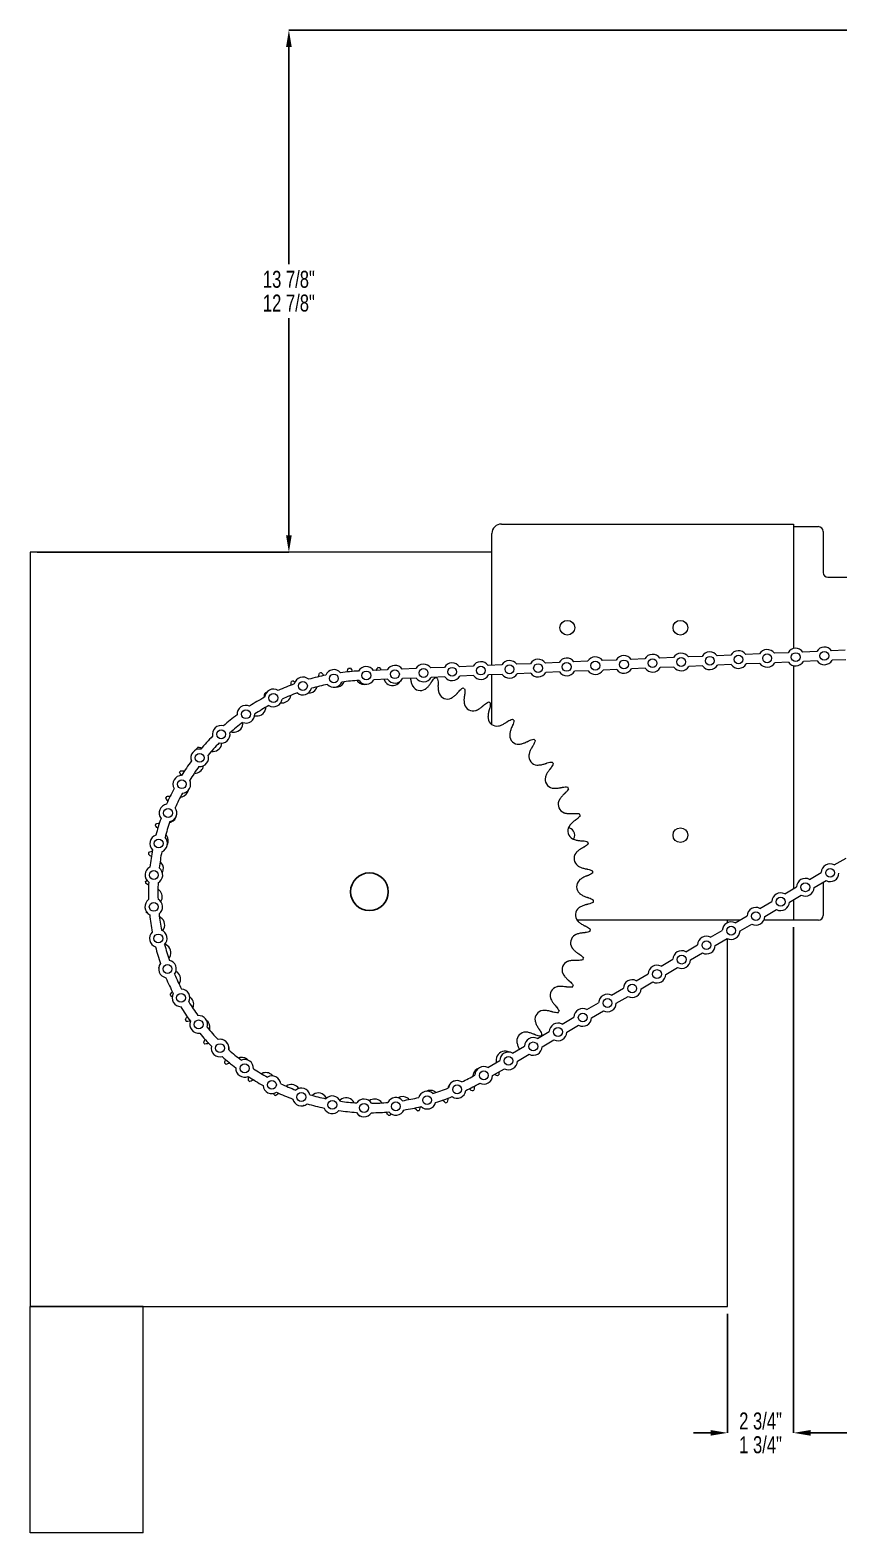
# Model space of a CAD drawing. Header units: inches. Extents: x 1.2 to 26.6, y 5.8 to 19.7.
# Drawn here: x 1.16 to 8.32, y 6.44 to 19.72 of the extents above; entities that cross this region are included whole.
import ezdxf

# ---------------------------------------------------------------- set-up
doc = ezdxf.new("R2010")
doc.units = ezdxf.units.IN
doc.header["$MEASUREMENT"] = 0
doc.header["$PDSIZE"] = -1
doc.layers.add('DIM', color=1, linetype='Continuous')
doc.styles.add('SLDTEXTSTYLE0', font='ARIAL.TTF', dxfattribs={"width": 0.7})
doc.dimstyles.new('SLDDIMSTYLE0', dxfattribs={"dimtxt": 0.15, "dimasz": 0.15, "dimexe": 0, "dimexo": 0.0625, "dimgap": 0.0375, "dimtad": 0, "dimtih": 1, "dimtoh": 1, "dimdec": 3, "dimlfac": 3, "dimrnd": 1e-09, "dimzin": 12, "dimdsep": 46, "dimtxsty": 'SLDTEXTSTYLE0', "dimsah": 1, "dimcen": 0.09, "dimadec": 0, "dimazin": 0, "dimtfac": 1, "dimtdec": 3, "dimtofl": 0, "dimtmove": 0, "dimatfit": 3, "dimfxl": 0, "dimtolj": 1, "dimtzin": 12, "dimarcsym": 0})
doc.dimstyles.new('SLDDIMSTYLE1', dxfattribs={"dimtxt": 0.15, "dimasz": 0.15, "dimexe": 0, "dimexo": 0.0625, "dimgap": 0.0375, "dimtad": 0, "dimtih": 1, "dimtoh": 1, "dimdec": 3, "dimlfac": 3, "dimrnd": 1e-09, "dimzin": 12, "dimdsep": 46, "dimtxsty": 'SLDTEXTSTYLE0', "dimsah": 1, "dimcen": 0.09, "dimadec": 0, "dimazin": 0, "dimlim": 1, "dimtm": 1, "dimtfac": 1, "dimtdec": 3, "dimtofl": 0, "dimtmove": 0, "dimatfit": 3, "dimfxl": 0, "dimtolj": 1, "dimtzin": 12, "dimarcsym": 0})
doc.dimstyles.new('SLDDIMSTYLE2', dxfattribs={"dimtxt": 0.15, "dimasz": 0.15, "dimexe": 0, "dimexo": 0.0625, "dimgap": 0.0375, "dimtad": 0, "dimtih": 1, "dimtoh": 1, "dimdec": 3, "dimlfac": 3, "dimrnd": 1e-09, "dimzin": 12, "dimdsep": 46, "dimtxsty": 'SLDTEXTSTYLE0', "dimsah": 1, "dimcen": 0.09, "dimadec": 0, "dimazin": 0, "dimlim": 1, "dimtp": 1, "dimtfac": 1, "dimtdec": 3, "dimtofl": 0, "dimtmove": 0, "dimatfit": 3, "dimfxl": 0, "dimtolj": 1, "dimtzin": 12, "dimarcsym": 0})

# ---------------------------------------------------------------- blocks, each defined once
blk = doc.blocks.new('*D6')
at = {"color": 0, "linetype": 'ByBlock', "lineweight": -2}
for p, q in [((7.914, 11.792), (7.914, 7.322)), ((13.391, 9.437), (13.391, 7.322)), ((8.064, 7.322), (10.381, 7.322)), ((13.241, 7.322), (10.923, 7.322))]:
    blk.add_line(p, q, dxfattribs=at)
at = {"color": 0, "linetype": 'ByBlock'}
for points in [[(7.914, 7.322), (8.064, 7.347), (8.064, 7.297)], [(13.391, 7.322), (13.241, 7.347), (13.241, 7.297)]]:
    blk.add_solid(points, dxfattribs=at)
at = {"layer": 'DEFPOINTS', "color": 0, "linetype": 'ByBlock'}
for p in [(7.914, 11.854), (13.391, 9.5)]:
    blk.add_point(p, dxfattribs=at)
at = {"color": 0, "linetype": 'ByBlock', "insert": (10.652, 7.322), "char_height": 0.15, "attachment_point": 5, "style": 'SLDTEXTSTYLE0'}
blk.add_mtext('16 7/16', dxfattribs=at)
blk = doc.blocks.new('*D7')
at = {"color": 0, "linetype": 'ByBlock', "lineweight": -2}
for p, q in [((10.339, 19.72), (3.452, 19.72)), ((3.452, 19.57), (3.452, 17.652)), ((3.452, 15.254), (3.452, 17.172)), ((1.226, 15.104), (3.452, 15.104))]:
    blk.add_line(p, q, dxfattribs=at)
at = {"color": 0, "linetype": 'ByBlock'}
for points in [[(3.452, 19.72), (3.427, 19.57), (3.477, 19.57)], [(3.452, 15.104), (3.427, 15.254), (3.477, 15.254)]]:
    blk.add_solid(points, dxfattribs=at)
at = {"layer": 'DEFPOINTS', "color": 0, "linetype": 'ByBlock'}
for p in [(10.401, 19.72), (1.164, 15.104)]:
    blk.add_point(p, dxfattribs=at)
at = {"color": 0, "linetype": 'ByBlock', "insert": (3.452, 17.412), "char_height": 0.15, "attachment_point": 5, "style": 'SLDTEXTSTYLE0'}
blk.add_mtext('\\A1;\\S13 7\\/8"^ 12 7\\/8";', dxfattribs=at)
blk = doc.blocks.new('*D8')
at = {"color": 0, "linetype": 'ByBlock', "lineweight": -2}
for p, q in [((7.914, 11.792), (7.914, 7.322)), ((7.33, 8.375), (7.33, 7.322)), ((7.18, 7.322), (7.03, 7.322)), ((8.064, 7.322), (8.214, 7.322))]:
    blk.add_line(p, q, dxfattribs=at)
at = {"color": 0, "linetype": 'ByBlock'}
for points in [[(7.33, 7.322), (7.18, 7.347), (7.18, 7.297)], [(7.914, 7.322), (8.064, 7.347), (8.064, 7.297)]]:
    blk.add_solid(points, dxfattribs=at)
at = {"layer": 'DEFPOINTS', "color": 0, "linetype": 'ByBlock'}
for p in [(7.914, 11.854), (7.33, 8.437)]:
    blk.add_point(p, dxfattribs=at)
at = {"color": 0, "linetype": 'ByBlock', "insert": (7.622, 7.322), "char_height": 0.15, "attachment_point": 5, "style": 'SLDTEXTSTYLE0'}
blk.add_mtext('\\A1;\\S2 3\\/4"^ 1 3\\/4";', dxfattribs=at)

msp = doc.modelspace()

# ---------------------------------------------------------------- linework, layer by layer
at = {"color": 7, "linetype": 'Continuous', "lineweight": 15}
for p, q in [((5.330303, 15.354072), (7.580303, 15.354072)), ((7.580303, 15.354072), (7.913636, 15.354072)), ((7.913636, 15.354072), (7.913636, 14.253766)), ((7.913636, 15.330822), (8.134303, 15.330822)), ((8.175969, 15.289155), (8.17597, 14.925322)), ((5.24697, 14.104973), (5.24697, 15.270739)), ((1.163636, 15.104072), (1.163636, 8.437406)), ((5.24697, 15.104072), (1.163636, 15.104072)), ((8.217636, 14.883656), (9.674636, 14.883656)), ((7.865123, 14.216836), (7.744172, 14.211668)), ((8.118226, 14.22765), (7.997274, 14.222482)), ((8.371328, 14.238464), (8.250377, 14.233296)), ((4.827894, 14.087068), (4.706943, 14.0819)), ((5.080997, 14.097882), (4.960045, 14.092714)), ((5.334099, 14.108696), (5.213147, 14.103528)), ((5.587202, 14.11951), (5.46625, 14.114342)), ((5.840304, 14.130324), (5.719352, 14.125156)), ((6.093407, 14.141138), (5.972455, 14.13597)), ((6.346509, 14.151952), (6.225557, 14.146784)), ((6.599611, 14.162766), (6.478659, 14.157598)), ((6.603169, 14.079508), (6.482217, 14.074341)), ((6.852714, 14.17358), (6.731762, 14.168412)), ((6.856271, 14.090322), (6.735319, 14.085155)), ((7.105816, 14.184394), (6.984864, 14.179226)), ((7.109373, 14.101136), (6.988422, 14.095969)), ((7.358919, 14.195208), (7.237967, 14.19004)), ((7.362476, 14.11195), (7.241524, 14.106783)), ((7.612021, 14.206022), (7.491069, 14.200854)), ((7.615578, 14.122764), (7.494627, 14.117597)), ((7.868681, 14.133578), (7.747729, 14.128411)), ((7.913636, 14.102294), (7.913636, 12.130871)), ((8.121783, 14.144392), (8.000831, 14.139225)), ((8.374885, 14.155206), (8.253934, 14.150039)), ((4.32169, 14.06544), (4.200738, 14.060272)), ((4.325247, 13.982183), (4.204295, 13.977015)), ((4.574792, 14.076254), (4.45384, 14.071086)), ((4.578349, 13.992997), (4.457397, 13.987829)), ((4.831452, 14.003811), (4.7105, 13.998643)), ((5.084554, 14.014624), (4.963602, 14.009457)), ((5.337656, 14.025439), (5.216705, 14.020271)), ((5.24697, 13.581709), (5.24697, 14.021564)), ((5.590759, 14.036252), (5.469807, 14.031085)), ((5.843861, 14.047067), (5.72291, 14.041899)), ((6.096964, 14.05788), (5.976012, 14.052713)), ((6.350066, 14.068695), (6.229114, 14.063527)), ((8.27308, 12.341011), (8.377592, 12.402112)), ((8.054379, 12.213153), (8.158891, 12.274254)), ((7.835678, 12.085295), (7.94019, 12.146395)), ((8.096438, 12.141212), (8.200949, 12.202312)), ((8.175969, 12.187708), (8.175969, 11.894822)), ((7.616977, 11.957437), (7.721489, 12.018537)), ((7.877737, 12.013354), (7.982248, 12.074454)), ((7.913636, 12.034342), (7.913636, 11.854072)), ((7.440172, 11.854072), (5.998774, 11.854072)), ((7.330303, 11.831587), (7.330303, 11.854072)), ((7.398276, 11.829579), (7.502788, 11.890679)), ((7.913636, 11.854072), (7.651289, 11.854072)), ((7.659036, 11.885496), (7.763548, 11.946596)), ((7.913636, 11.853155), (7.913636, 11.854072)), ((8.134303, 11.853155), (7.913636, 11.853155)), ((7.179575, 11.701721), (7.284087, 11.762821)), ((7.221634, 11.62978), (7.326146, 11.69088)), ((7.330303, 8.437406), (7.330303, 11.688872)), ((7.440335, 11.757638), (7.544847, 11.818738)), ((6.960874, 11.573863), (7.065386, 11.634963)), ((7.002933, 11.501922), (7.107445, 11.563022)), ((6.742173, 11.446005), (6.846686, 11.507105)), ((6.784232, 11.374064), (6.888744, 11.435164)), ((6.523472, 11.318147), (6.627985, 11.379247)), ((6.565531, 11.246206), (6.670043, 11.307306)), ((6.304771, 11.190289), (6.409284, 11.251389)), ((6.34683, 11.118348), (6.451342, 11.179448)), ((6.086071, 11.062431), (6.190583, 11.123531)), ((6.128129, 10.99049), (6.232641, 11.05159)), ((5.86737, 10.934573), (5.971882, 10.995673)), ((5.909428, 10.862631), (6.01394, 10.923732)), ((5.648669, 10.806715), (5.753181, 10.867815)), ((5.690727, 10.734773), (5.795239, 10.795874)), ((5.429968, 10.678856), (5.53448, 10.739957)), ((5.472026, 10.606915), (5.576538, 10.668016)), ((5.211267, 10.550998), (5.315779, 10.612099)), ((5.253325, 10.479057), (5.357837, 10.540158)), ((1.163636, 8.437406), (7.330303, 8.437406)), ((1.163636, 6.437405), (1.163636, 8.437406)), ((2.163636, 8.437406), (1.163636, 8.437406)), ((2.163636, 6.437405), (2.163636, 8.437406)), ((2.163636, 6.437405), (1.163636, 6.437405))]:
    msp.add_line(p, q, dxfattribs=at)
at = {"color": 7, "linetype": 'Continuous', "lineweight": 15, "flags": 128}
msp.add_lwpolyline([(2.299452, 11.430528), (2.300114, 11.428697), (2.300569, 11.427443)], dxfattribs=at)
at = {"color": 7, "linetype": 'Continuous', "lineweight": 15}
for centre, radius in [((5.913636, 14.437405), 0.065083), ((6.913636, 14.437405), 0.065083), ((7.932977, 14.17803), 0.039), ((8.18608, 14.188844), 0.039), ((4.895748, 14.048262), 0.039), ((5.148851, 14.059076), 0.039), ((5.401953, 14.06989), 0.039), ((5.655056, 14.080704), 0.039), ((5.908158, 14.091518), 0.039), ((6.16126, 14.102332), 0.039), ((6.414363, 14.113146), 0.039), ((6.667465, 14.12396), 0.039), ((6.920568, 14.134774), 0.039), ((7.17367, 14.145588), 0.039), ((7.426773, 14.156402), 0.039), ((7.679875, 14.167216), 0.039), ((3.57613, 13.922696), 0.039), ((3.849962, 13.989322), 0.039), ((4.136441, 14.01582), 0.039), ((4.389543, 14.026634), 0.039), ((4.642646, 14.037448), 0.039), ((3.315073, 13.816526), 0.039), ((3.072467, 13.673119), 0.039), ((2.853588, 13.495594), 0.039), ((2.663196, 13.287811), 0.039), ((2.50543, 13.054288), 0.039), ((2.383721, 12.800103), 0.039), ((6.913636, 12.604072), 0.065083), ((2.300715, 12.530783), 0.039), ((2.258217, 12.252184), 0.039), ((8.237015, 12.271662), 0.039), ((8.018314, 12.143804), 0.039), ((2.257152, 11.970365), 0.039), ((7.799613, 12.015946), 0.039), ((7.580912, 11.888088), 0.039), ((2.297543, 11.691454), 0.039), ((7.362211, 11.76023), 0.039), ((7.14351, 11.632372), 0.039), ((2.378511, 11.421514), 0.039), ((6.924809, 11.504513), 0.039), ((6.706108, 11.376655), 0.039), ((2.498295, 11.166417), 0.039), ((6.268706, 11.120939), 0.039), ((6.487407, 11.248797), 0.039), ((6.050005, 10.993081), 0.039), ((2.654292, 10.931708), 0.039), ((5.831304, 10.865223), 0.039), ((2.843108, 10.722492), 0.039), ((5.612604, 10.737365), 0.039), ((5.393903, 10.609507), 0.039), ((3.060639, 10.543317), 0.039), ((5.175202, 10.481649), 0.039), ((3.302154, 10.398081), 0.039), ((4.939348, 10.35741), 0.039), ((3.562401, 10.28994), 0.039), ((3.835722, 10.221247), 0.039), ((4.116174, 10.193495), 0.039), ((4.397657, 10.207287), 0.039), ((4.674052, 10.262325), 0.039)]:
    msp.add_circle(centre, radius, dxfattribs=at)
msp.add_circle((4.163636, 12.104072), 0.166667)
for centre, radius, start, end in [((5.330303, 15.270739), 0.083333, 90, 180), ((8.134303, 15.289155), 0.041667, 0, 90), ((8.217636, 14.925322), 0.041667, 180, 270), ((6.920568, 14.134774), 0.078167, 34.6582139, 150.2348167), ((7.17367, 14.145588), 0.078167, 34.6582139, 150.2348167), ((7.426773, 14.156402), 0.078167, 34.6582139, 150.2348167), ((7.679875, 14.167216), 0.078167, 34.6582139, 150.2348167), ((7.932977, 14.17803), 0.078167, 34.6582139, 150.2348167), ((8.18608, 14.188844), 0.078167, 34.6582139, 150.2348167), ((4.136441, 14.01582), 0.078167, 34.6582139, 150.2652891), ((4.163636, 12.104072), 1.982131, 87.3651832, 87.8154657), ((4.389543, 14.026634), 0.078167, 34.6582139, 150.2348167), ((4.642646, 14.037448), 0.078167, 34.6582139, 150.2348167), ((4.895748, 14.048262), 0.078167, 34.6582139, 150.2348167), ((5.148851, 14.059076), 0.078167, 34.6582139, 150.2348167), ((5.401953, 14.06989), 0.078167, 34.6582139, 150.2348167), ((5.655056, 14.080704), 0.078167, 34.6582139, 150.2348167), ((5.908158, 14.091518), 0.078167, 34.6582139, 150.2348167), ((6.16126, 14.102332), 0.078167, 34.6582139, 150.2348167), ((6.414363, 14.113146), 0.078167, 34.6582139, 150.2348167), ((6.667465, 14.12396), 0.078167, 34.6582139, 150.2348167), ((6.667465, 14.12396), 0.078167, 214.6582139, 330.2348167), ((6.920568, 14.134774), 0.078167, 214.6582139, 330.2348167), ((7.17367, 14.145588), 0.078167, 214.6582139, 330.2348167), ((7.426773, 14.156402), 0.078167, 214.6582139, 330.2348167), ((7.679875, 14.167216), 0.078167, 214.6582139, 330.2348167), ((7.932977, 14.17803), 0.078167, 214.6582139, 330.2348167), ((8.18608, 14.188844), 0.078167, 214.6582139, 330.2348167), ((4.163636, 12.104072), 1.982131, 109.8651832, 110.3154657), ((3.57613, 13.922696), 0.078167, 49.1286773, 166.6773968), ((4.163636, 12.104072), 1.952833, 101.4080555, 105.9414968), ((4.163636, 12.104072), 1.982131, 102.3651832, 102.8154657), ((3.849962, 13.989322), 0.078167, 40.6721556, 158.220875), ((3.849962, 13.989322), 0.078167, 222.655083, 336.2379476), ((3.869917, 13.992591), 0.079057, 269.4183355, 324.7962222), ((4.163636, 12.104072), 1.952833, 92.790431, 97.4849751), ((4.163636, 12.104072), 1.8695, 92.8043779, 97.4417293), ((4.163636, 12.104072), 1.982131, 94.8651832, 95.3154657), ((4.118931, 14.014773), 0.079057, 225.3844267, 282.7146892), ((4.136441, 14.01582), 0.078167, 214.6898108, 330.2348167), ((4.36871, 14.004262), 0.079057, 217.8844267, 309.7962222), ((4.389543, 14.026634), 0.078167, 214.6582139, 330.2348167), ((4.642646, 14.037448), 0.078167, 214.6582139, 330.2348167), ((4.163636, 12.104072), 1.982131, 72.3651832, 72.8154657), ((4.895748, 14.048262), 0.078167, 214.6582139, 330.2348167), ((5.148851, 14.059076), 0.078167, 214.6582139, 330.2348167), ((5.401953, 14.06989), 0.078167, 214.6582139, 330.2348167), ((5.655056, 14.080704), 0.078167, 214.6582139, 330.2348167), ((5.908158, 14.091518), 0.078167, 214.6582139, 330.2348167), ((6.16126, 14.102332), 0.078167, 214.6582139, 330.2348167), ((6.414363, 14.113146), 0.078167, 214.6582139, 330.2348167), ((4.163636, 12.104072), 1.952833, 118.321099, 122.8545403), ((3.315073, 13.816526), 0.078167, 57.585199, 175.1339185), ((4.163636, 12.104072), 1.982131, 117.3651832, 117.8154657), ((4.163636, 12.104072), 1.952833, 109.8645773, 114.3980185), ((3.39114, 13.852221), 0.079057, 262.3209799, 339.7962222), ((4.163636, 12.104072), 1.8695, 109.9078231, 114.3547728), ((3.57613, 13.922696), 0.078167, 231.1116047, 344.6944694), ((3.625928, 13.938097), 0.079058, 266.9009813, 332.2962222), ((4.163636, 12.104072), 1.8695, 101.4513013, 105.898251), ((4.61498, 13.961238), 0.079058, 210.3844267, 302.2962222), ((4.853527, 13.886437), 0.079058, 202.8844267, 294.7962222), ((4.163636, 12.104072), 1.982131, 64.8651832, 65.3154657), ((3.072467, 13.673119), 0.078167, 66.0417208, 183.5904403), ((3.16957, 13.736435), 0.079057, 255.3844267, 347.2962222), ((4.163636, 12.104072), 1.8695, 118.3643448, 122.8112945), ((3.315073, 13.816526), 0.078167, 239.5681264, 353.1509911), ((5.080271, 13.78114), 0.079057, 195.3844267, 287.2962222), ((4.163636, 12.104072), 1.982131, 57.3651832, 57.8154657), ((2.853588, 13.495594), 0.078167, 74.4982425, 192.046962), ((4.163636, 12.104072), 1.952833, 126.7776208, 131.311062), ((4.163636, 12.104072), 1.8695, 126.8208665, 131.2678162), ((2.965008, 13.592718), 0.079057, 262.8844267, 354.7962222), ((3.072467, 13.673119), 0.078167, 248.0246482, 1.6075129), ((5.29133, 13.647148), 0.079058, 187.8844267, 279.7962222), ((4.163636, 12.104072), 1.982131, 49.8651832, 50.3154657), ((4.163636, 12.104072), 1.952833, 135.2341425, 139.7675838), ((4.163636, 12.104072), 1.8695, 135.2773883, 139.724338), ((2.780955, 13.42353), 0.079057, 270.3844267, 355.7519866), ((2.853588, 13.495594), 0.078167, 256.4811699, 10.0640346), ((5.483094, 13.486753), 0.079057, 180.3844267, 272.2962222), ((4.163636, 12.104072), 1.982131, 42.3651832, 42.8154657), ((2.663196, 13.287811), 0.078167, 82.9547643, 200.5034837), ((4.163636, 12.104072), 1.982131, 139.8651832, 140.3154657), ((2.663196, 13.287811), 0.078167, 264.9376917, 18.5205563), ((5.652282, 13.3027), 0.079058, 172.8844267, 264.7962222), ((4.163636, 12.104072), 1.982131, 147.3651832, 147.8154657), ((4.163636, 12.104072), 1.952833, 143.6906642, 148.2241055), ((4.163636, 12.104072), 1.8695, 143.73391, 148.1808597), ((2.620561, 13.231766), 0.079057, 277.8844267, 349.9928779), ((4.163636, 12.104072), 1.982131, 34.8651832, 35.3154657), ((2.50543, 13.054288), 0.078167, 91.411286, 208.9600055), ((2.50543, 13.054288), 0.078167, 273.3942134, 26.9770781), ((5.795999, 13.098138), 0.079058, 165.3844267, 257.2962222), ((4.163636, 12.104072), 1.982131, 27.3651832, 27.8154657), ((4.163636, 12.104072), 1.982131, 154.8651832, 155.3154657), ((4.163636, 12.104072), 1.952833, 152.147186, 156.6806272), ((4.163636, 12.104072), 1.8695, 152.1904318, 156.6373815), ((2.486568, 13.020706), 0.079057, 285.3844267, 346.1399072), ((5.911785, 12.876568), 0.079058, 157.8844267, 249.7962222), ((4.163636, 12.104072), 1.952833, 160.6037077, 165.137149), ((2.383721, 12.800103), 0.078167, 99.8678077, 217.4165272), ((2.383721, 12.800103), 0.078167, 281.8507351, 35.4335998), ((2.381271, 12.793963), 0.079057, 292.8844267, 348.3743566), ((4.163636, 12.104072), 1.982131, 19.8651832, 20.3154657), ((4.163636, 12.104072), 1.982131, 162.3651832, 162.8154657), ((4.163636, 12.104072), 1.8695, 160.6469535, 165.0939032), ((5.997661, 12.64178), 0.079057, 150.3844267, 242.2962222), ((5.913636, 12.604072), 0.065083, 34.2335552, 81.5184861), ((5.913636, 12.604072), 0.065083, 326.9321904, 34.2335552), ((2.300715, 12.530783), 0.078167, 108.3243295, 225.873049), ((2.300715, 12.530783), 0.078167, 290.3072569, 43.8901216), ((2.306471, 12.555416), 0.079057, 335.6033227, 32.2962222), ((4.163636, 12.104072), 1.982131, 12.3651832, 12.8154657), ((4.163636, 12.104072), 1.982131, 169.8651832, 170.3154657), ((4.163636, 12.104072), 1.952833, 169.0602295, 173.5936707), ((4.163636, 12.104072), 1.8695, 169.1034752, 173.5504249), ((2.263447, 12.309146), 0.079058, 332.5911069, 39.7962222), ((6.052155, 12.397791), 0.079058, 142.8844267, 234.7962222), ((2.258217, 12.252184), 0.078167, 116.7808512, 234.3295707), ((2.258217, 12.252184), 0.078167, 298.7637786, 52.3466433), ((4.163636, 12.104072), 1.982131, 4.8651832, 5.3154657), ((8.018314, 12.143804), 0.078167, 62.5233269, 178.0999296), ((8.237015, 12.271662), 0.078167, 62.5233269, 178.0999296), ((8.237015, 12.271662), 0.078167, 242.5233269, 358.0999296), ((4.163636, 12.104072), 1.982131, 177.3651832, 177.8154657), ((4.163636, 12.104072), 1.952833, 177.5167512, 182.0501924), ((4.163636, 12.104072), 1.8695, 177.559997, 182.0069467), ((2.252936, 12.059367), 0.079058, 327.7205269, 47.2962222), ((6.074337, 12.148777), 0.079058, 135.3844267, 227.2962222), ((7.799613, 12.015946), 0.078167, 62.5233269, 178.0999296), ((8.018314, 12.143804), 0.078167, 242.5233269, 358.0999296), ((2.257152, 11.970365), 0.078167, 125.237373, 242.7860924), ((2.257152, 11.970365), 0.078167, 307.2203004, 60.803165), ((6.063826, 11.898998), 0.079058, 127.8844267, 219.7962222), ((4.163636, 12.104072), 1.982131, 357.3651832, 357.8154657), ((7.580912, 11.888088), 0.078167, 62.5233269, 178.0999296), ((7.799613, 12.015946), 0.078167, 242.5233269, 358.0999296), ((4.163636, 12.104072), 1.982131, 184.9764932, 185.3154657), ((4.163636, 12.104072), 1.952833, 185.9732729, 190.5067142), ((4.163636, 12.104072), 1.8695, 186.0165187, 190.4634684), ((2.275117, 11.810353), 0.079057, 322.8844267, 54.7962222), ((7.362211, 11.76023), 0.078167, 62.5233269, 178.0999296), ((7.580912, 11.888088), 0.078167, 242.5233269, 358.0999296), ((8.134303, 11.894822), 0.041667, 270, 0), ((2.297543, 11.691454), 0.078167, 133.6938947, 251.2426142), ((2.297543, 11.691454), 0.078167, 315.6768221, 69.2596868), ((6.020802, 11.652728), 0.079058, 120.3844267, 212.2962222), ((4.163636, 12.104072), 1.982131, 349.8651832, 350.3154657), ((7.14351, 11.632372), 0.078167, 62.5233269, 178.0999296), ((7.362211, 11.76023), 0.078167, 242.5233269, 358.0999296), ((4.163636, 12.104072), 1.952833, 194.4297947, 198.9632359), ((4.163636, 12.104072), 1.8695, 194.4730404, 198.9199902), ((2.329612, 11.566364), 0.079058, 330.3844267, 62.2962222), ((6.924809, 11.504513), 0.078167, 62.5233269, 178.0999296), ((7.14351, 11.632372), 0.078167, 242.5233269, 358.0999296), ((2.378511, 11.421514), 0.078167, 142.1504164, 259.6991359), ((2.378511, 11.421514), 0.078167, 324.1333438, 77.7162085), ((5.946001, 11.414181), 0.079058, 112.8844267, 204.7962222), ((4.163636, 12.104072), 1.982131, 342.3651832, 342.8154657), ((6.706108, 11.376655), 0.078167, 62.5233269, 178.0999296), ((6.924809, 11.504513), 0.078167, 242.5233269, 358.0999296), ((4.163636, 12.104072), 1.952833, 202.8863164, 207.4197577), ((4.163636, 12.104072), 1.8695, 202.9295622, 207.3765119), ((2.415487, 11.331576), 0.079058, 337.8844267, 60.9666916), ((6.487407, 11.248797), 0.078167, 62.5233269, 178.0999296), ((6.706108, 11.376655), 0.078167, 242.5233269, 358.0999296), ((4.163636, 12.104072), 1.982131, 207.3651832, 207.8154657), ((2.498295, 11.166417), 0.078167, 150.6069382, 268.1556576), ((2.498295, 11.166417), 0.078167, 332.5898656, 86.1727303), ((2.531274, 11.110006), 0.079058, 345.3844267, 55.5769513), ((5.840704, 11.187438), 0.079057, 105.3844267, 197.2962222), ((4.163636, 12.104072), 1.982131, 334.8651832, 335.3154657), ((6.268706, 11.120939), 0.078167, 62.5233269, 178.0999296), ((6.487407, 11.248797), 0.078167, 242.5233269, 358.0999296), ((4.163636, 12.104072), 1.952833, 211.3428382, 215.8762794), ((4.163636, 12.104072), 1.8695, 211.3860839, 215.8330336), ((5.706712, 10.976378), 0.079058, 97.8844267, 189.7962222), ((4.163636, 12.104072), 1.982131, 327.3651832, 327.8154657), ((6.050005, 10.993081), 0.078167, 62.5233269, 178.0999296), ((6.268706, 11.120939), 0.078167, 242.5233269, 358.0999296), ((4.163636, 12.104072), 1.982131, 214.8651832, 215.3154657), ((2.654292, 10.931708), 0.078167, 159.0634599, 276.6121794), ((2.654292, 10.931708), 0.078167, 341.0463873, 94.629252), ((2.67499, 10.905444), 0.079057, 352.8844267, 52.0089968), ((4.163636, 12.104072), 1.8695, 219.8426057, 224.2895554), ((5.831304, 10.865223), 0.078167, 62.5233269, 178.0999296), ((6.050005, 10.993081), 0.078167, 242.5233269, 358.0999296), ((4.163636, 12.104072), 1.952833, 219.7993599, 224.3328011), ((4.163636, 12.104072), 1.982131, 222.3651832, 222.8154657), ((2.843108, 10.722492), 0.078167, 349.5029091, 103.0857737), ((2.844178, 10.721391), 0.079057, 0.3844267, 80.1257566), ((5.546317, 10.784614), 0.079057, 90.3844267, 182.2962222), ((5.612604, 10.737365), 0.078167, 62.5233269, 178.0999296), ((4.163636, 12.104072), 1.982131, 319.8651832, 320.3154657), ((5.831304, 10.865223), 0.078167, 242.5233269, 358.0999296), ((2.843108, 10.722492), 0.078167, 167.5199817, 285.0687011), ((4.163636, 12.104072), 1.952833, 228.2558816, 232.7893229), ((4.163636, 12.104072), 1.8695, 228.2991274, 232.7460771), ((3.035942, 10.560997), 0.079057, 41.6201298, 99.7962222), ((5.362264, 10.615426), 0.079057, 82.8844267, 174.7962222), ((5.393903, 10.609507), 0.078167, 62.5233269, 178.0999296), ((5.612604, 10.737365), 0.078167, 242.5233269, 358.0999296), ((4.163636, 12.104072), 1.982131, 229.8651832, 230.3154657), ((3.060639, 10.543317), 0.078167, 175.9765034, 293.5252229), ((3.060639, 10.543317), 0.078167, 357.9594308, 111.5422955), ((4.163636, 12.104072), 1.8695, 236.7556491, 241.2025989), ((3.247002, 10.427004), 0.079057, 38.2412567, 107.2962222), ((5.157702, 10.471709), 0.079057, 109.7333417, 167.2962222), ((5.175202, 10.481649), 0.078167, 62.5233269, 178.0683327), ((5.393903, 10.609507), 0.078167, 242.5233269, 358.0999296), ((4.163636, 12.104072), 1.952833, 236.7124034, 241.2458446), ((4.163636, 12.104072), 1.982131, 237.3651832, 237.8154657), ((3.302154, 10.398081), 0.078167, 184.4330251, 301.9817446), ((3.302154, 10.398081), 0.078167, 6.4159525, 119.9988172), ((4.163636, 12.104072), 1.8695, 245.2121709, 249.6591206), ((3.473745, 10.321707), 0.079058, 33.05633, 114.7962222), ((3.562401, 10.28994), 0.078167, 14.8724743, 128.4553389), ((4.163636, 12.104072), 1.8695, 287.4947796, 291.9417293), ((4.936132, 10.355923), 0.079057, 99.0031813, 159.7962222), ((4.939348, 10.35741), 0.078167, 57.155083, 170.7379476), ((4.163636, 12.104072), 1.8695, 295.9513013, 299.9537656), ((4.163636, 12.104072), 1.952833, 295.9080555, 299.9677125), ((5.175202, 10.481649), 0.078167, 242.4928544, 358.0999296), ((4.163636, 12.104072), 1.982131, 304.8651832, 305.3154657), ((4.163636, 12.104072), 1.982131, 244.8651832, 245.3154657), ((4.163636, 12.104072), 1.952833, 245.1689251, 249.7023664), ((3.562401, 10.28994), 0.078167, 192.8895469, 310.4382663), ((4.163636, 12.104072), 1.952833, 253.6254469, 258.1588881), ((4.163636, 12.104072), 1.8695, 253.6686926, 258.1156423), ((3.712293, 10.246906), 0.079057, 30.3844267, 122.2962222), ((3.835722, 10.221247), 0.078167, 23.328996, 136.9118607), ((4.163636, 12.104072), 1.8695, 262.1252144, 266.5721641), ((3.958563, 10.203883), 0.079058, 37.8844267, 129.7962222), ((4.116174, 10.193495), 0.078167, 31.7855177, 145.3683824), ((4.208342, 10.193371), 0.079058, 45.3844267, 126.2599219), ((4.163636, 12.104072), 1.8695, 270.5817361, 275.0286858), ((4.397657, 10.207287), 0.078167, 40.2420395, 153.8249042), ((4.457356, 10.215553), 0.079057, 52.8844267, 121.2027063), ((4.163636, 12.104072), 1.8695, 279.0382578, 283.4852076), ((4.674052, 10.262325), 0.078167, 48.6985612, 162.2814259), ((4.674052, 10.262325), 0.078167, 226.7156338, 344.2643533), ((4.701344, 10.270048), 0.079058, 60.3844267, 117.9588823), ((4.163636, 12.104072), 1.952833, 287.4515338, 291.9849751), ((4.163636, 12.104072), 1.982131, 289.8651832, 290.3154657), ((4.939348, 10.35741), 0.078167, 235.1721556, 352.720875), ((4.163636, 12.104072), 1.982131, 297.3651832, 297.8154657), ((4.163636, 12.104072), 1.982131, 252.6286672, 252.8154657), ((3.835722, 10.221247), 0.078167, 201.3460686, 318.8947881), ((4.163636, 12.104072), 1.952833, 262.0819686, 266.6154098), ((4.116174, 10.193495), 0.078167, 209.8025904, 327.3513098), ((4.163636, 12.104072), 1.982131, 267.3651832, 267.6121895), ((4.163636, 12.104072), 1.952833, 270.5384903, 275.0719316), ((4.163636, 12.104072), 1.982131, 274.8651832, 275.3154657), ((4.397657, 10.207287), 0.078167, 218.2591121, 335.8078316), ((4.163636, 12.104072), 1.952833, 278.9950121, 283.5284533), ((4.163636, 12.104072), 1.982131, 282.3651832, 282.8154657)]:
    msp.add_arc(centre, radius, start, end, dxfattribs=at)
for points, knots in [([(4.224613, 14.061292), (4.225211, 14.062745), (4.228791, 14.071438), (4.234465, 14.078708), (4.239191, 14.084763)], [0, 0, 0, 0, 0.167174454, 1, 1, 1, 1]), ([(4.254755, 14.084108), (4.258903, 14.07792), (4.263349, 14.071288), (4.265888, 14.063579), (4.266058, 14.063063)], [0, 0, 0, 0, 0.93310554, 1, 1, 1, 1]), ([(3.470889, 13.928842), (3.470826, 13.932699), (3.470636, 13.944407), (3.473525, 13.95548), (3.475462, 13.962906)], [0, 0, 0, 0, 0.329376967, 1, 1, 1, 1]), ([(3.71492, 14.003128), (3.715378, 14.007138), (3.716728, 14.018951), (3.721093, 14.029716), (3.723976, 14.036828)], [0, 0, 0, 0, 0.339404028, 1, 1, 1, 1]), ([(3.739179, 14.040223), (3.744654, 14.035189), (3.752967, 14.027545), (3.759066, 14.017727), (3.761148, 14.014376)], [0, 0, 0, 0, 0.6586446134, 1, 1, 1, 1]), ([(3.966628, 14.045425), (3.967608, 14.049349), (3.97049, 14.060894), (3.976226, 14.071005), (3.980013, 14.07768)], [0, 0, 0, 0, 0.3399088936, 1, 1, 1, 1]), ([(3.995529, 14.079062), (4.00029, 14.073349), (4.007719, 14.064435), (4.012601, 14.053604), (4.014354, 14.049716)], [0, 0, 0, 0, 0.640986542, 1, 1, 1, 1]), ([(4.527356, 13.988805), (4.528679, 13.979129), (4.531367, 13.959461), (4.53841, 13.940501), (4.541988, 13.930869)], [0, 0, 0, 0, 0.49199169, 1, 1, 1, 1]), ([(4.717972, 13.964692), (4.722432, 13.970885), (4.731496, 13.983473), (4.743275, 13.992919), (4.749257, 13.997718)], [0, 0, 0, 0, 0.492059856, 1, 1, 1, 1]), ([(4.764121, 13.993057), (4.766236, 13.985931), (4.77053, 13.97146), (4.770807, 13.955952), (4.770948, 13.94808)], [0, 0, 0, 0, 0.492441717, 1, 1, 1, 1]), ([(3.238008, 13.828089), (3.237726, 13.830139), (3.236378, 13.839951), (3.237687, 13.849569), (3.238723, 13.857178)], [0, 0, 0, 0, 0.208923489, 1, 1, 1, 1]), ([(4.665893, 13.900756), (4.673263, 13.907447), (4.688236, 13.92104), (4.699674, 13.937273), (4.705482, 13.945516)], [0, 0, 0, 0, 0.492206283, 1, 1, 1, 1]), ([(4.770252, 13.925206), (4.7703, 13.91544), (4.770398, 13.89559), (4.774906, 13.875872), (4.777196, 13.865855)], [0, 0, 0, 0, 0.491991721, 1, 1, 1, 1]), ([(4.89611, 13.819828), (4.90429, 13.825499), (4.92091, 13.837021), (4.934369, 13.851622), (4.941203, 13.859037)], [0, 0, 0, 0, 0.492205965, 1, 1, 1, 1]), ([(4.956089, 13.876419), (4.961319, 13.881977), (4.971949, 13.893274), (4.98486, 13.901102), (4.991418, 13.905078)], [0, 0, 0, 0, 0.492061488, 1, 1, 1, 1]), ([(5.002768, 13.830447), (5.001541, 13.820758), (4.999047, 13.801065), (5.000943, 13.780927), (5.001906, 13.770697)], [0, 0, 0, 0, 0.491994056, 1, 1, 1, 1]), ([(5.005546, 13.898517), (5.006712, 13.891176), (5.009081, 13.876269), (5.007332, 13.860857), (5.006443, 13.853035)], [0, 0, 0, 0, 0.492441087, 1, 1, 1, 1]), ([(5.113795, 13.709542), (5.122645, 13.714097), (5.140627, 13.723351), (5.155876, 13.736071), (5.16362, 13.74253)], [0, 0, 0, 0, 0.492205999, 1, 1, 1, 1]), ([(5.180647, 13.75782), (5.186558, 13.762648), (5.198571, 13.772461), (5.212394, 13.778537), (5.219414, 13.781623)], [0, 0, 0, 0, 0.492060233, 1, 1, 1, 1]), ([(5.220926, 13.706149), (5.218445, 13.696703), (5.213402, 13.677504), (5.212653, 13.657291), (5.212273, 13.647023)], [0, 0, 0, 0, 0.49199225, 1, 1, 1, 1]), ([(5.232565, 13.773274), (5.232764, 13.765844), (5.233167, 13.750755), (5.22942, 13.735703), (5.227519, 13.728064)], [0, 0, 0, 0, 0.492439822, 1, 1, 1, 1]), ([(5.315222, 13.571787), (5.324591, 13.575148), (5.343627, 13.581975), (5.360406, 13.592596), (5.368927, 13.597989)], [0, 0, 0, 0, 0.492206645, 1, 1, 1, 1]), ([(5.387804, 13.610926), (5.394295, 13.614941), (5.407486, 13.623101), (5.421983, 13.627321), (5.429346, 13.629465)], [0, 0, 0, 0, 0.4920600982, 1, 1, 1, 1]), ([(5.420994, 13.554439), (5.417301, 13.545398), (5.409795, 13.527021), (5.406414, 13.507079), (5.404697, 13.496948)], [0, 0, 0, 0, 0.491992707, 1, 1, 1, 1]), ([(5.441295, 13.619471), (5.440522, 13.612078), (5.438952, 13.597065), (5.433273, 13.582632), (5.43039, 13.575306)], [0, 0, 0, 0, 0.492439589, 1, 1, 1, 1]), ([(5.496945, 13.408918), (5.506673, 13.411027), (5.526437, 13.415312), (5.544459, 13.423651), (5.55361, 13.427886)], [0, 0, 0, 0, 0.492204698, 1, 1, 1, 1]), ([(5.574015, 13.438248), (5.580974, 13.441382), (5.595118, 13.447751), (5.610041, 13.450043), (5.617622, 13.451207)], [0, 0, 0, 0, 0.49206054, 1, 1, 1, 1]), ([(5.628164, 13.439738), (5.626432, 13.43251), (5.622916, 13.41783), (5.615402, 13.404261), (5.611588, 13.397374)], [0, 0, 0, 0, 0.4924408372, 1, 1, 1, 1]), ([(2.648238, 13.381731), (2.655646, 13.381072), (2.666849, 13.380075), (2.67762, 13.376019), (2.681267, 13.374645)], [0, 0, 0, 0, 0.661385206, 1, 1, 1, 1]), ([(5.599548, 13.377913), (5.594706, 13.369431), (5.584866, 13.352191), (5.578911, 13.332861), (5.575886, 13.323041)], [0, 0, 0, 0, 0.491992496, 1, 1, 1, 1]), ([(2.501714, 13.132021), (2.499844, 13.134399), (2.493126, 13.142945), (2.489036, 13.152764), (2.486085, 13.15985)], [0, 0, 0, 0, 0.278310205, 1, 1, 1, 1]), ([(2.494434, 13.173001), (2.501866, 13.173303), (2.513388, 13.173772), (2.524882, 13.171073), (2.528963, 13.170114)], [0, 0, 0, 0, 0.644937727, 1, 1, 1, 1]), ([(5.655855, 13.223723), (5.665775, 13.224545), (5.685929, 13.226213), (5.704885, 13.232129), (5.714511, 13.235132)], [0, 0, 0, 0, 0.492205413, 1, 1, 1, 1]), ([(5.753533, 13.179591), (5.747626, 13.171813), (5.735619, 13.156006), (5.727192, 13.137618), (5.722912, 13.128277)], [0, 0, 0, 0, 0.491992505, 1, 1, 1, 1]), ([(5.736094, 13.242743), (5.743403, 13.244941), (5.758256, 13.24941), (5.773352, 13.249734), (5.781019, 13.249898)], [0, 0, 0, 0, 0.492060353, 1, 1, 1, 1]), ([(5.789974, 13.237152), (5.787314, 13.230212), (5.781911, 13.216117), (5.77269, 13.203645), (5.76801, 13.197314)], [0, 0, 0, 0, 0.492442146, 1, 1, 1, 1]), ([(5.789233, 13.019371), (5.799175, 13.01889), (5.819375, 13.017914), (5.838941, 13.021304), (5.848876, 13.023026)], [0, 0, 0, 0, 0.492206581, 1, 1, 1, 1]), ([(5.871268, 13.027754), (5.878801, 13.02898), (5.894111, 13.031471), (5.909119, 13.029823), (5.916742, 13.028985)], [0, 0, 0, 0, 0.4920607498, 1, 1, 1, 1]), ([(2.383464, 12.904553), (2.380699, 12.907229), (2.372292, 12.915368), (2.366511, 12.925233), (2.36263, 12.931854)], [0, 0, 0, 0, 0.328851076, 1, 1, 1, 1]), ([(2.369191, 12.945982), (2.37652, 12.947248), (2.387973, 12.949227), (2.399815, 12.948036), (2.404079, 12.947607)], [0, 0, 0, 0, 0.639885938, 1, 1, 1, 1]), ([(5.880314, 12.962866), (5.873443, 12.955927), (5.859476, 12.941821), (5.848721, 12.924691), (5.843257, 12.915989)], [0, 0, 0, 0, 0.491991863, 1, 1, 1, 1]), ([(5.923957, 13.015179), (5.920413, 13.008645), (5.913218, 12.995376), (5.902448, 12.984214), (5.896981, 12.978549)], [0, 0, 0, 0, 0.492442002, 1, 1, 1, 1]), ([(5.894796, 12.799357), (5.904591, 12.797583), (5.92449, 12.793979), (5.944331, 12.794786), (5.954407, 12.795196)], [0, 0, 0, 0, 0.492205347, 1, 1, 1, 1]), ([(5.977223, 12.796962), (5.984852, 12.797194), (6.000356, 12.797665), (6.015021, 12.794071), (6.02247, 12.792246)], [0, 0, 0, 0, 0.492060787, 1, 1, 1, 1]), ([(6.027821, 12.777616), (6.023455, 12.771601), (6.014589, 12.759384), (6.002453, 12.749724), (5.996294, 12.744821)], [0, 0, 0, 0, 0.4924407475, 1, 1, 1, 1]), ([(2.294639, 12.665007), (2.291398, 12.667407), (2.281846, 12.67448), (2.274708, 12.68364), (2.269991, 12.689693)], [0, 0, 0, 0, 0.339194578, 1, 1, 1, 1]), ([(2.274652, 12.704557), (2.281752, 12.706773), (2.292751, 12.710205), (2.304542, 12.710573), (2.308722, 12.710703)], [0, 0, 0, 0, 0.645476918, 1, 1, 1, 1]), ([(5.977723, 12.731448), (5.970004, 12.725464), (5.954316, 12.713303), (5.941417, 12.697723), (5.934864, 12.689808)], [0, 0, 0, 0, 0.491992358, 1, 1, 1, 1]), ([(5.970739, 12.567448), (5.980218, 12.56441), (5.999476, 12.558239), (6.019253, 12.55645), (6.029296, 12.555541)], [0, 0, 0, 0, 0.492205444, 1, 1, 1, 1]), ([(6.044092, 12.489295), (6.035658, 12.48437), (6.018517, 12.47436), (6.003695, 12.460597), (5.996165, 12.453605)], [0, 0, 0, 0, 0.4919925853, 1, 1, 1, 1]), ([(6.052148, 12.554313), (6.059742, 12.553547), (6.075175, 12.551991), (6.089245, 12.546514), (6.096392, 12.543732)], [0, 0, 0, 0, 0.492061842, 1, 1, 1, 1]), ([(6.099787, 12.528529), (6.094673, 12.523135), (6.084289, 12.51218), (6.070997, 12.504186), (6.06425, 12.500129)], [0, 0, 0, 0, 0.492441823, 1, 1, 1, 1]), ([(2.237382, 12.416272), (2.233867, 12.418223), (2.223483, 12.423984), (2.215219, 12.432127), (2.209752, 12.437513)], [0, 0, 0, 0, 0.338567987, 1, 1, 1, 1]), ([(2.212433, 12.452858), (2.219179, 12.455992), (2.229368, 12.460725), (2.240712, 12.462597), (2.244545, 12.463229)], [0, 0, 0, 0, 0.662068038, 1, 1, 1, 1]), ([(6.015761, 12.327609), (6.024763, 12.32336), (6.043051, 12.314728), (6.062425, 12.310373), (6.072264, 12.308161)], [0, 0, 0, 0, 0.492206543, 1, 1, 1, 1]), ([(6.078286, 12.24055), (6.069282, 12.236769), (6.05098, 12.229082), (6.034489, 12.217371), (6.026111, 12.211422)], [0, 0, 0, 0, 0.49199112, 1, 1, 1, 1]), ([(6.09476, 12.303961), (6.102189, 12.302211), (6.117286, 12.298653), (6.130521, 12.291387), (6.137244, 12.287695)], [0, 0, 0, 0, 0.492060437, 1, 1, 1, 1]), ([(6.138626, 12.27218), (6.132852, 12.267499), (6.121126, 12.257993), (6.106904, 12.251803), (6.099686, 12.248661)], [0, 0, 0, 0, 0.492442131, 1, 1, 1, 1]), ([(2.212537, 12.162421), (2.208995, 12.163823), (2.19815, 12.168113), (2.189063, 12.174994), (2.182945, 12.179627)], [0, 0, 0, 0, 0.326688237, 1, 1, 1, 1]), ([(6.07972, 11.989471), (6.070299, 11.986897), (6.051151, 11.981664), (6.033272, 11.972207), (6.024189, 11.967402)], [0, 0, 0, 0, 0.491992658, 1, 1, 1, 1]), ([(6.029093, 12.083946), (6.037463, 12.078559), (6.054469, 12.067613), (6.073109, 12.060766), (6.082574, 12.05729)], [0, 0, 0, 0, 0.492206015, 1, 1, 1, 1]), ([(6.143672, 12.012953), (6.137336, 12.009066), (6.12447, 12.001173), (6.109562, 11.996892), (6.101995, 11.994719)], [0, 0, 0, 0, 0.492442728, 1, 1, 1, 1]), ([(6.104329, 12.050189), (6.111466, 12.047484), (6.125971, 12.041986), (6.138144, 12.033054), (6.144327, 12.028517)], [0, 0, 0, 0, 0.492062404, 1, 1, 1, 1]), ([(6.010507, 11.840627), (6.018102, 11.834193), (6.033533, 11.821122), (6.05112, 11.811901), (6.060051, 11.807218)], [0, 0, 0, 0, 0.4922070204, 1, 1, 1, 1]), ([(6.048369, 11.740352), (6.038693, 11.73903), (6.019025, 11.736342), (6.000065, 11.729298), (5.990433, 11.72572)], [0, 0, 0, 0, 0.49199169, 1, 1, 1, 1]), ([(6.114839, 11.755286), (6.10805, 11.75226), (6.094264, 11.746113), (6.078924, 11.743814), (6.071139, 11.742648)], [0, 0, 0, 0, 0.492441869, 1, 1, 1, 1]), ([(6.080693, 11.797338), (6.087416, 11.793725), (6.101079, 11.786381), (6.111982, 11.775937), (6.11752, 11.770631)], [0, 0, 0, 0, 0.492060006, 1, 1, 1, 1]), ([(5.96032, 11.601816), (5.967011, 11.594446), (5.980604, 11.579472), (5.996837, 11.568034), (6.00508, 11.562226)], [0, 0, 0, 0, 0.492206283, 1, 1, 1, 1]), ([(5.98477, 11.497457), (5.975004, 11.497409), (5.955154, 11.497311), (5.935436, 11.492802), (5.925419, 11.490512)], [0, 0, 0, 0, 0.491991721, 1, 1, 1, 1]), ([(6.052621, 11.503587), (6.045495, 11.501472), (6.031024, 11.497178), (6.015516, 11.496901), (6.007645, 11.496761)], [0, 0, 0, 0, 0.492441717, 1, 1, 1, 1]), ([(6.024256, 11.549736), (6.03045, 11.545276), (6.043037, 11.536212), (6.052483, 11.524434), (6.057282, 11.518451)], [0, 0, 0, 0, 0.492059856, 1, 1, 1, 1]), ([(5.879392, 11.371598), (5.885063, 11.363418), (5.896585, 11.346798), (5.911186, 11.333339), (5.918601, 11.326505)], [0, 0, 0, 0, 0.492205965, 1, 1, 1, 1]), ([(5.935983, 11.311619), (5.941541, 11.306389), (5.952838, 11.295759), (5.960666, 11.282849), (5.964642, 11.276291)], [0, 0, 0, 0, 0.492061488, 1, 1, 1, 1]), ([(2.403315, 11.192965), (2.406762, 11.199557), (2.412, 11.209575), (2.419913, 11.218016), (2.42262, 11.220903)], [0, 0, 0, 0, 0.657943565, 1, 1, 1, 1]), ([(5.890011, 11.264941), (5.880322, 11.266168), (5.860629, 11.268662), (5.840491, 11.266766), (5.830261, 11.265802)], [0, 0, 0, 0, 0.491994056, 1, 1, 1, 1]), ([(5.958081, 11.262162), (5.95074, 11.260996), (5.935833, 11.258627), (5.920421, 11.260377), (5.912599, 11.261265)], [0, 0, 0, 0, 0.492441087, 1, 1, 1, 1]), ([(5.765713, 11.046782), (5.756267, 11.049264), (5.737068, 11.054307), (5.716855, 11.055055), (5.706587, 11.055436)], [0, 0, 0, 0, 0.49199225, 1, 1, 1, 1]), ([(5.769106, 11.153914), (5.773661, 11.145063), (5.782916, 11.127081), (5.795635, 11.111832), (5.802094, 11.104088)], [0, 0, 0, 0, 0.492205999, 1, 1, 1, 1]), ([(5.832838, 11.035143), (5.825408, 11.034945), (5.810319, 11.034542), (5.795267, 11.038288), (5.787628, 11.04019)], [0, 0, 0, 0, 0.492439822, 1, 1, 1, 1]), ([(5.817384, 11.087061), (5.822212, 11.08115), (5.832025, 11.069137), (5.838101, 11.055315), (5.841187, 11.048294)], [0, 0, 0, 0, 0.492060233, 1, 1, 1, 1]), ([(2.537299, 10.970992), (2.539864, 10.977973), (2.543852, 10.988823), (2.550762, 10.998431), (2.553226, 11.001857)], [0, 0, 0, 0, 0.6434083032, 1, 1, 1, 1]), ([(2.580013, 10.962561), (2.576413, 10.961536), (2.565261, 10.958359), (2.553928, 10.958292), (2.546253, 10.958246)], [0, 0, 0, 0, 0.32283378, 1, 1, 1, 1]), ([(5.631351, 10.952487), (5.634712, 10.943117), (5.64154, 10.924081), (5.65216, 10.907302), (5.657553, 10.898782)], [0, 0, 0, 0, 0.492206645, 1, 1, 1, 1]), ([(2.699109, 10.768406), (2.700743, 10.775661), (2.703297, 10.786997), (2.708927, 10.797478), (2.710953, 10.801251)], [0, 0, 0, 0, 0.640068474, 1, 1, 1, 1]), ([(2.742962, 10.765784), (2.739393, 10.764237), (2.728619, 10.759565), (2.717252, 10.757991), (2.709651, 10.756938)], [0, 0, 0, 0, 0.331251167, 1, 1, 1, 1]), ([(5.468482, 10.770763), (5.470591, 10.761035), (5.474876, 10.741271), (5.483215, 10.723249), (5.48745, 10.714098)], [0, 0, 0, 0, 0.492204698, 1, 1, 1, 1]), ([(5.614003, 10.846715), (5.604962, 10.850408), (5.586585, 10.857914), (5.566643, 10.861294), (5.556512, 10.863011)], [0, 0, 0, 0, 0.491992707, 1, 1, 1, 1]), ([(5.679035, 10.826413), (5.671642, 10.827186), (5.656629, 10.828757), (5.642196, 10.834436), (5.63487, 10.837318)], [0, 0, 0, 0, 0.492439589, 1, 1, 1, 1]), ([(5.67049, 10.879904), (5.674505, 10.873414), (5.682665, 10.860223), (5.686885, 10.845726), (5.689029, 10.838362)], [0, 0, 0, 0, 0.4920600982, 1, 1, 1, 1]), ([(2.885977, 10.588673), (2.886646, 10.596081), (2.887679, 10.607524), (2.891838, 10.618526), (2.893304, 10.622406)], [0, 0, 0, 0, 0.6473526157, 1, 1, 1, 1]), ([(2.930195, 10.59202), (2.926728, 10.589939), (2.916528, 10.583814), (2.905323, 10.580721), (2.897926, 10.578679)], [0, 0, 0, 0, 0.339822189, 1, 1, 1, 1]), ([(5.307604, 10.51079), (5.307704, 10.510403), (5.309763, 10.502454), (5.309609, 10.494375), (5.309463, 10.486689)], [0, 0, 0, 0, 0.048656076, 1, 1, 1, 1]), ([(3.094707, 10.43487), (3.094391, 10.442302), (3.093915, 10.453463), (3.096509, 10.464597), (3.097376, 10.468318)], [0, 0, 0, 0, 0.665801028, 1, 1, 1, 1]), ([(3.138008, 10.443884), (3.134876, 10.441395), (3.125594, 10.43402), (3.114926, 10.42951), (3.107858, 10.426521)], [0, 0, 0, 0, 0.3374567357, 1, 1, 1, 1]), ([(5.074743, 10.343751), (5.068154, 10.347201), (5.058051, 10.35249), (5.04954, 10.360477), (5.046581, 10.363254)], [0, 0, 0, 0, 0.6522834179, 1, 1, 1, 1]), ([(5.088612, 10.385544), (5.08919, 10.381659), (5.090921, 10.370005), (5.089498, 10.358581), (5.088549, 10.350966)], [0, 0, 0, 0, 0.333405678, 1, 1, 1, 1]), ([(5.296717, 10.477734), (5.289693, 10.480201), (5.280937, 10.483275), (5.273178, 10.488694), (5.271643, 10.489766)], [0, 0, 0, 0, 0.802143975, 1, 1, 1, 1]), ([(3.362965, 10.323713), (3.36035, 10.321014), (3.35227, 10.312677), (3.342478, 10.306943), (3.335855, 10.303066)], [0, 0, 0, 0, 0.323680378, 1, 1, 1, 1]), ([(4.837181, 10.239888), (4.831103, 10.244174), (4.821613, 10.250867), (4.814089, 10.260072), (4.811385, 10.263382)], [0, 0, 0, 0, 0.640515191, 1, 1, 1, 1]), ([(4.856386, 10.279511), (4.856451, 10.275584), (4.856647, 10.263805), (4.853745, 10.252665), (4.85181, 10.245239)], [0, 0, 0, 0, 0.333360786, 1, 1, 1, 1]), ([(4.331744, 10.129082), (4.326975, 10.13479), (4.319691, 10.143506), (4.314901, 10.1541), (4.313248, 10.157757)], [0, 0, 0, 0, 0.6548244261, 1, 1, 1, 1]), ([(4.588093, 10.167921), (4.582626, 10.172963), (4.574112, 10.180816), (4.567869, 10.190898), (4.565635, 10.194505)], [0, 0, 0, 0, 0.642155562, 1, 1, 1, 1]), ([(4.612173, 10.203772), (4.611755, 10.200184), (4.610429, 10.188798), (4.606196, 10.178422), (4.603296, 10.171316)], [0, 0, 0, 0, 0.315125665, 1, 1, 1, 1])]:
    msp.add_open_spline(points, degree=3, knots=knots, dxfattribs=at)
for points in [[(3.490092, 13.968256), (3.506623, 13.955081)], [(3.934515, 13.947016), (3.940099, 13.956197)], [(4.056286, 13.966547), (4.063405, 13.958497)], [(4.292499, 13.980783), (4.300306, 13.964625)], [(4.300306, 13.964625), (4.306314, 13.955715)], [(4.419311, 13.94352), (4.427081, 13.950943)], [(4.427081, 13.950943), (4.445069, 13.973768)], [(4.527154, 13.990809), (4.527356, 13.988805)], [(4.705482, 13.945516), (4.717972, 13.964692)], [(4.770948, 13.94808), (4.770252, 13.925206)], [(3.465334, 13.824918), (3.468351, 13.835232)], [(3.695923, 13.901343), (3.700261, 13.911174)], [(4.541988, 13.930869), (4.546781, 13.921251)], [(4.65722, 13.894411), (4.665893, 13.900756)], [(4.777196, 13.865855), (4.780692, 13.855694)], [(4.886683, 13.814668), (4.89611, 13.819828)], [(4.941203, 13.859037), (4.956089, 13.876419)], [(5.006443, 13.853035), (5.002768, 13.830447)], [(3.246692, 13.719049), (3.248337, 13.729669)], [(5.001906, 13.770697), (5.004046, 13.760167)], [(5.103775, 13.705658), (5.113795, 13.709542)], [(5.16362, 13.74253), (5.180647, 13.75782)], [(5.227519, 13.728064), (5.220926, 13.706149)], [(3.043985, 13.596291), (3.043476, 13.600583)], [(3.04374, 13.585548), (3.043985, 13.596291)], [(5.212273, 13.647023), (5.21302, 13.636303)], [(5.304781, 13.569243), (5.315222, 13.571787)], [(5.368927, 13.597989), (5.387804, 13.610926)], [(5.43039, 13.575306), (5.420994, 13.554439)], [(2.944667, 13.516322), (2.955215, 13.514269)], [(5.404697, 13.496948), (5.404038, 13.486222)], [(5.55361, 13.427886), (5.574015, 13.438248)], [(2.640751, 13.362456), (2.638243, 13.369782)], [(2.77076, 13.345133), (2.781486, 13.344474)], [(5.486262, 13.407759), (5.496945, 13.408918)], [(5.575886, 13.323041), (5.573833, 13.312493)], [(5.611588, 13.397374), (5.599548, 13.377913)], [(2.620685, 13.152708), (2.631405, 13.153456)], [(5.645112, 13.223968), (5.655855, 13.223723)], [(5.714511, 13.235132), (5.736094, 13.242743)], [(5.76801, 13.197314), (5.753533, 13.179591)], [(5.722912, 13.128277), (5.7195, 13.118087)], [(5.778613, 13.021016), (5.789233, 13.019371)], [(5.848876, 13.023026), (5.871268, 13.027754)], [(2.497011, 12.942342), (2.507542, 12.944482)], [(5.843257, 12.915989), (5.838545, 12.906331)], [(5.896981, 12.978549), (5.880314, 12.962866)], [(5.884482, 12.802375), (5.894796, 12.799357)], [(5.954407, 12.795196), (5.977223, 12.796962)], [(2.401853, 12.717632), (2.412014, 12.721128)], [(5.934864, 12.689808), (5.928931, 12.680848)], [(5.996294, 12.744821), (5.977723, 12.731448)], [(2.373298, 12.597656), (2.366952, 12.606328)], [(5.960907, 12.571785), (5.970739, 12.567448)], [(6.029296, 12.555541), (6.052148, 12.554313)], [(6.06425, 12.500129), (6.044092, 12.489295)], [(2.324189, 12.359747), (2.316765, 12.367517)], [(5.996165, 12.453605), (5.989113, 12.445497)], [(6.00658, 12.333193), (6.015761, 12.327609)], [(6.072264, 12.308161), (6.09476, 12.303961)], [(6.099686, 12.248661), (6.078286, 12.24055)], [(2.1836, 12.195191), (2.198928, 12.203667)], [(2.306553, 12.117464), (2.298179, 12.124198)], [(6.026111, 12.211422), (6.018061, 12.204303)], [(6.020719, 12.09068), (6.029093, 12.083946)], [(6.024189, 11.967402), (6.015279, 11.961395)], [(6.101995, 11.994719), (6.07972, 11.989471)], [(6.082574, 12.05729), (6.104329, 12.050189)], [(2.207822, 11.911731), (2.190028, 11.920449)], [(2.320693, 11.874951), (2.311511, 11.880535)], [(6.003084, 11.848397), (6.010507, 11.840627)], [(2.334729, 11.758703), (2.338159, 11.762648)], [(5.990433, 11.72572), (5.980815, 11.720927)], [(6.071139, 11.742648), (6.048369, 11.740352)], [(6.060051, 11.807218), (6.080693, 11.797338)], [(2.366366, 11.636359), (2.356534, 11.640697)], [(5.953975, 11.610488), (5.96032, 11.601816)], [(6.00508, 11.562226), (6.024256, 11.549736)], [(2.299452, 11.430528), (2.30254, 11.434402)], [(2.392408, 11.518336), (2.398341, 11.527296)], [(5.925419, 11.490512), (5.915258, 11.487016)], [(6.007645, 11.496761), (5.98477, 11.497457)], [(2.484015, 11.292156), (2.488728, 11.301813)], [(5.874233, 11.381025), (5.879392, 11.371598)], [(5.918601, 11.326505), (5.935983, 11.311619)], [(2.421681, 11.178457), (2.41053, 11.179159)], [(5.765222, 11.163933), (5.769106, 11.153914)], [(5.830261, 11.265802), (5.819731, 11.263662)], [(5.912599, 11.261265), (5.890011, 11.264941)], [(2.604361, 11.079867), (2.607773, 11.090057)], [(5.706587, 11.055436), (5.695867, 11.054689)], [(5.787628, 11.04019), (5.765713, 11.046782)], [(5.802094, 11.104088), (5.817384, 11.087061)], [(2.751386, 10.885103), (2.753439, 10.895651)], [(5.628807, 10.962927), (5.631351, 10.952487)], [(5.657553, 10.898782), (5.67049, 10.879904)], [(5.467323, 10.781447), (5.468482, 10.770763)], [(5.556512, 10.863011), (5.545787, 10.86367)], [(5.63487, 10.837318), (5.614003, 10.846715)], [(2.922576, 10.711196), (2.923234, 10.721922)], [(3.022491, 10.638901), (3.012051, 10.636357)], [(5.382605, 10.691822), (5.372057, 10.693875)], [(5.396467, 10.686992), (5.382605, 10.691822)], [(5.48745, 10.714098), (5.488091, 10.712837)], [(3.223497, 10.502487), (3.213478, 10.498602)], [(5.283532, 10.622597), (5.283287, 10.611853)], [(5.283287, 10.611853), (5.285366, 10.594318)], [(3.440589, 10.393476), (3.431162, 10.388316)], [(4.858922, 10.372912), (4.858296, 10.368591)], [(4.861939, 10.383226), (4.858922, 10.372912)], [(5.08058, 10.489095), (5.078935, 10.478476)], [(3.321727, 10.309627), (3.320169, 10.323417)], [(3.670052, 10.313734), (3.66138, 10.307388)], [(3.785284, 10.277276), (3.780492, 10.286894)], [(3.907961, 10.264624), (3.900191, 10.257201)], [(4.026966, 10.243519), (4.020959, 10.25243)], [(4.270986, 10.241597), (4.263867, 10.249647)], [(4.513169, 10.271543), (4.505061, 10.278595)], [(4.749372, 10.332844), (4.740412, 10.338777)], [(3.582696, 10.214553), (3.578015, 10.210427)], [(4.072518, 10.124036), (4.067922, 10.132346)], [(4.35388, 10.143978), (4.34726, 10.130464)]]:
    msp.add_open_spline(points, degree=1, dxfattribs=at)

# ---------------------------------------------------------------- dimensions: what is measured, and where the dimension line sits
at = {"layer": 'DIM'}
dim = msp.add_linear_dim(base=(3.452, 15.104072), p1=(10.401234, 19.719655), p2=(1.163636, 15.104072), angle=90, dimstyle='SLDDIMSTYLE1', override={"dimdec": 4, "dimlunit": 5, "dimfrac": 2}, dxfattribs=at)
dim.commit()
dim.dimension.update_dxf_attribs({"geometry": '*D7', "text_midpoint": (3.452, 17.411864)})
for base, p1, p2, dimstyle, picture, middle in [((7.330303, 7.322206), (7.913636, 11.854072), (7.330303, 8.437405), 'SLDDIMSTYLE2', '*D8', (7.62197, 7.322206)), ((7.913636, 7.322206), (13.390712, 9.499697), (7.913636, 11.854072), 'SLDDIMSTYLE0', '*D6', (10.652174, 7.322206))]:
    dim = msp.add_linear_dim(base=base, p1=p1, p2=p2, dimstyle=dimstyle, override={"dimdec": 4, "dimlunit": 5, "dimfrac": 2}, dxfattribs=at)
    dim.commit()
    dim.dimension.update_dxf_attribs({"geometry": picture, "text_midpoint": middle})

doc.saveas('drawing.dxf')
